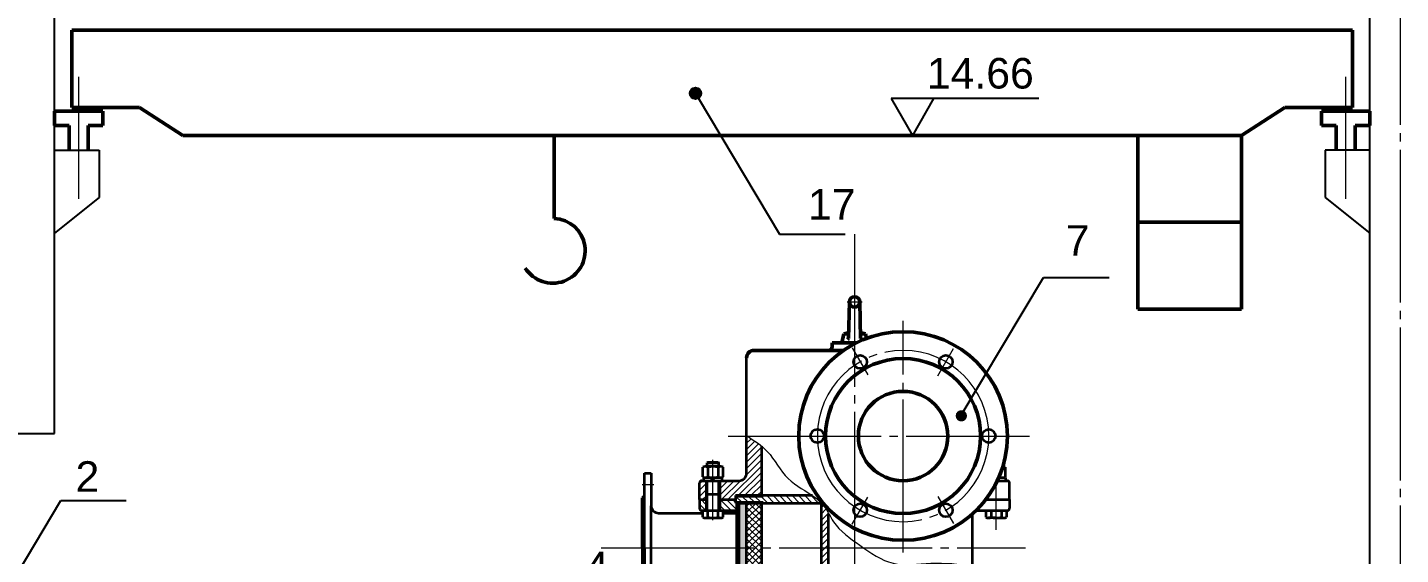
# Model space of a CAD drawing. Header units: millimetres. Extents: x 2139 to 2733, y 1509 to 1929.
# Drawn here: x 2305.4 to 2404.2, y 1805.3 to 1843.2 of the extents above; entities that cross this region are included whole.
import ezdxf

# ---------------------------------------------------------------- set-up
doc = ezdxf.new("R2010")
doc.units = ezdxf.units.MM
doc.linetypes.add('JIS_08_11', pattern=[12.8, 11, -0.6, 0.6, -0.6])
doc.linetypes.add('点画线', pattern=[18, 12, -2, 2, -2])
for name, color, linetype, lineweight in [('EB0', 7, 'Continuous', 35), ('中心线', 7, 'JIS_08_11', 9), ('设备', 7, 'Continuous', 50)]:
    doc.layers.add(name, color=color, linetype=linetype, lineweight=lineweight)
doc.layers.add('厂房', color=7, linetype='Continuous')
doc.layers.add('标注', color=7, linetype='Continuous')
doc.styles.get("Standard").update_dxf_attribs({"font": 'arial.ttf'})
pattern_1 = [(45, (2399.63306, 1786.21686), (-0.2274055, 0.2274055), [])]
pattern_2 = [(315, (2399.63306, 1786.21686), (0.2274055, 0.2274055), [])]
pattern_3 = [(45, (2399.633057, 1786.216865), (-0.037900923, 0.037900923), [])]

# ---------------------------------------------------------------- blocks, each defined once
blk = doc.blocks.new('*U21')
at = {"layer": '中心线', "color": 0, "transparency": 16777216}
blk.add_line((0, -53.867), (0, 53.867), dxfattribs=at)
blk = doc.blocks.new('*U36')
at = {"layer": '厂房', "color": 0, "linetype": 'JIS_08_11', "lineweight": 9, "transparency": 16777216}
blk.add_line((0, -4.395), (0, 4.395), dxfattribs=at)
blk = doc.blocks.new('*U37')
at = {"layer": '厂房', "color": 0, "linetype": 'JIS_08_11', "lineweight": 9, "transparency": 16777216}
blk.add_line((0, -4.395), (0, 4.395), dxfattribs=at)
blk = doc.blocks.new('*X4')
at = {"layer": 'EB0', "color": 0, "linetype": 'Continuous', "lineweight": 18}
for p, q in [((-854.1, 429.9), (-847, 422.7)), ((-828.7, 429.9), (-813.7, 414.9)), ((-820.2, 429.9), (-806, 415.7)), ((-811.7, 429.9), (-808, 426.1)), ((-856, 423.2), (-847.6, 414.9)), ((-829, 421.7), (-822.1, 414.9))]:
    blk.add_line(p, q, dxfattribs=at)
blk = doc.blocks.new('*X16')
at = {"layer": 'EB0', "color": 0, "linetype": 'Continuous', "lineweight": 18}
for p, q in [((-793, 505.3), (-786.9, 511.3)), ((-793, 496.8), (-781.8, 508)), ((-793, 488.3), (-776.8, 504.5)), ((-793, 479.8), (-772.5, 500.3)), ((-792.9, 513.8), (-792.2, 514.5)), ((-793.2, 462.6), (-772.5, 483.4)), ((-793, 471.3), (-772.5, 491.8)), ((-817.5, 429.9), (-772.5, 474.9)), ((-804, 434.9), (-772.5, 466.4)), ((-856, 450.8), (-851.9, 454.9)), ((-856, 442.3), (-847, 451.3)), ((-856, 433.8), (-847, 442.8)), ((-829, 435.3), (-809.5, 454.9)), ((-829, 443.8), (-817.9, 454.9)), ((-829, 452.3), (-826.6, 454.7)), ((-826, 429.9), (-800.7, 455.1)), ((-795.5, 434.9), (-772.5, 457.9)), ((-787, 434.9), (-772.5, 449.4)), ((-851.4, 429.9), (-847, 434.3)), ((-809, 429.9), (-808, 430.9)), ((-778.5, 434.9), (-772.5, 440.9))]:
    blk.add_line(p, q, dxfattribs=at)
blk = doc.blocks.new('*U41')
at = {"layer": '中心线', "color": 0, "transparency": 16777216}
blk.add_line((0, 24.835), (0, -45.413), dxfattribs=at)

msp = doc.modelspace()

# ---------------------------------------------------------------- hatches: boundary and pattern name
at = {"layer": '标注', "lineweight": -3, "true_color": 0x000000}
for points in [[(2353.871, 1838.475, -1), (2353.052, 1838.475, -1)], [(2372.985, 1815.267, 1), (2372.167, 1815.267, 1)]]:
    msp.add_hatch(color=18, dxfattribs=at).paths.add_polyline_path(points)
at = {"layer": '设备', "linetype": 'Continuous', "lineweight": 18, "true_color": 0x000000}
h = msp.add_hatch(dxfattribs=at)
h.set_pattern_fill('无图案', color=18, scale=0.3216, angle=315, style=0, pattern_type=0)
h.set_pattern_definition(pattern_2)
edge = h.paths.add_edge_path(flags=0)
edge.add_line((2356.326, 1809.257), (2356.326, 1809.313))
edge.add_line((2356.326, 1809.057), (2356.326, 1809.257))
edge.add_line((2356.326, 1809.043), (2356.326, 1809.057))
edge.add_line((2358.229, 1809.043), (2356.326, 1809.043))
edge.add_line((2358.229, 1808.989), (2358.229, 1809.043))
edge.add_line((2362.03, 1808.989), (2358.229, 1808.989))
edge.add_line((2362.49, 1808.989), (2362.03, 1808.989))
edge.add_line((2362.49, 1809), (2362.49, 1808.989))
edge.add_spline(control_points=[(2361.87, 1809.525), (2361.935, 1809.479), (2362.154, 1809.318), (2362.358, 1809.138), (2362.49, 1809)], knot_values=[0, 0, 0, 0, 4.443747, 15.187524, 15.187524, 15.187524, 15.187524], weights=[1, 1, 1, 1, 1], degree=3, periodic=0)
edge.add_line((2358.229, 1809.525), (2361.87, 1809.525))
edge.add_line((2358.229, 1809.471), (2358.229, 1809.525))
edge.add_line((2356.326, 1809.471), (2358.229, 1809.471))
edge.add_line((2356.326, 1809.313), (2356.326, 1809.471))
h = msp.add_hatch(dxfattribs=at)
h.set_pattern_fill('无图案', color=18, scale=0.0536, angle=405, style=0, pattern_type=0)
h.set_pattern_definition(pattern_3)
edge = h.paths.add_edge_path(flags=0)
edge.add_line((2358.336, 1809.471), (2356.326, 1809.471))
edge.add_line((2358.336, 1809.525), (2358.336, 1809.471))
edge.add_line((2358.229, 1809.525), (2358.336, 1809.525))
edge.add_line((2357.903, 1809.525), (2358.229, 1809.525))
edge.add_line((2357.448, 1809.525), (2357.903, 1809.525))
edge.add_line((2356.994, 1809.525), (2357.448, 1809.525))
edge.add_line((2356.539, 1809.525), (2356.994, 1809.525))
edge.add_line((2356.326, 1809.525), (2356.539, 1809.525))
edge.add_line((2356.326, 1809.471), (2356.326, 1809.525))
h = msp.add_hatch(dxfattribs=at)
h.set_pattern_fill('无图案', color=18, scale=0.0536, angle=315, style=0, pattern_type=0)
h.set_pattern_definition([(315, (2399.633057, 1786.216865), (0.037900923, 0.037900923), [])])
edge = h.paths.add_edge_path(flags=0)
edge.add_line((2356.431, 1808.989), (2356.326, 1808.989))
edge.add_line((2356.594, 1808.989), (2356.431, 1808.989))
edge.add_line((2357.139, 1808.989), (2356.594, 1808.989))
edge.add_line((2358.229, 1808.989), (2357.139, 1808.989))
edge.add_line((2358.336, 1808.989), (2358.229, 1808.989))
edge.add_line((2358.336, 1809.043), (2358.336, 1808.989))
edge.add_line((2356.326, 1809.043), (2358.336, 1809.043))
edge.add_line((2356.326, 1808.989), (2356.326, 1809.043))
edge = h.paths.add_edge_path(flags=0)
edge.add_line((2358.336, 1809.471), (2356.326, 1809.471))
edge.add_line((2358.336, 1809.525), (2358.336, 1809.471))
edge.add_line((2358.229, 1809.525), (2358.336, 1809.525))
edge.add_line((2357.903, 1809.525), (2358.229, 1809.525))
edge.add_line((2357.448, 1809.525), (2357.903, 1809.525))
edge.add_line((2356.994, 1809.525), (2357.448, 1809.525))
edge.add_line((2356.539, 1809.525), (2356.994, 1809.525))
edge.add_line((2356.326, 1809.525), (2356.539, 1809.525))
edge.add_line((2356.326, 1809.471), (2356.326, 1809.525))
h = msp.add_hatch(dxfattribs=at)
h.set_pattern_fill('无图案', color=18, scale=0.0536, angle=405, style=0, pattern_type=0)
h.set_pattern_definition(pattern_3)
edge = h.paths.add_edge_path(flags=0)
edge.add_line((2356.431, 1808.989), (2356.326, 1808.989))
edge.add_line((2356.594, 1808.989), (2356.431, 1808.989))
edge.add_line((2357.139, 1808.989), (2356.594, 1808.989))
edge.add_line((2358.229, 1808.989), (2357.139, 1808.989))
edge.add_line((2358.336, 1808.989), (2358.229, 1808.989))
edge.add_line((2358.336, 1809.043), (2358.336, 1808.989))
edge.add_line((2356.326, 1809.043), (2358.336, 1809.043))
edge.add_line((2356.326, 1808.989), (2356.326, 1809.043))
h = msp.add_hatch(dxfattribs=at)
h.set_pattern_fill('无图案', color=18, scale=0.3216, angle=405, style=0, pattern_type=0)
h.set_pattern_definition(pattern_1)
edge = h.paths.add_edge_path(flags=0)
edge.add_line((2356.594, 1808.671), (2356.431, 1808.508))
edge.add_line((2356.594, 1808.701), (2356.594, 1808.671))
edge.add_line((2356.594, 1808.881), (2356.594, 1808.701))
edge.add_line((2356.594, 1808.989), (2356.594, 1808.881))
edge.add_line((2356.431, 1808.989), (2356.594, 1808.989))
edge.add_line((2356.431, 1808.508), (2356.431, 1808.989))
h = msp.add_hatch(dxfattribs=at)
h.set_pattern_fill('无图案', color=18, scale=0.3216, angle=405, style=0, pattern_type=0)
h.set_pattern_definition(pattern_1)
edge = h.paths.add_edge_path(flags=0)
edge.add_line((2356.431, 1800.145), (2356.431, 1803.281))
edge.add_line((2356.594, 1800.145), (2356.431, 1800.145))
edge.add_line((2356.594, 1805.773), (2356.594, 1800.145))
edge.add_line((2356.431, 1805.773), (2356.594, 1805.773))
edge.add_line((2356.431, 1803.281), (2356.431, 1805.773))
edge = h.paths.add_edge_path(flags=0)
edge.add_line((2356.431, 1805.773), (2356.431, 1808.265))
edge.add_line((2356.594, 1805.773), (2356.431, 1805.773))
edge.add_line((2356.594, 1808.989), (2356.594, 1805.773))
edge.add_line((2356.431, 1808.989), (2356.594, 1808.989))
edge.add_line((2356.431, 1808.497), (2356.431, 1808.989))
edge.add_line((2356.431, 1808.453), (2356.431, 1808.497))
edge.add_line((2356.431, 1808.265), (2356.431, 1808.453))
at = {"layer": '设备', "linetype": 'Continuous', "lineweight": 13, "true_color": 0x000000}
h = msp.add_hatch(dxfattribs=at)
h.set_pattern_fill('混凝土', color=18, scale=0.0536, angle=360, style=0, pattern_type=0)
h.set_pattern_definition([(45, (2399.63306, 1786.21686), (-0.09025157, 0.09025157), []), (45, (2399.72331, 1786.21686), (-0.09025157, 0.09025157), [0.0136144, -0.127635])])
edge = h.paths.add_edge_path(flags=0)
edge.add_line((2361.384, 1772.982), (2361.316, 1773.369))
edge.add_line((2361.452, 1772.596), (2361.384, 1772.982))
edge.add_line((2361.52, 1772.209), (2361.452, 1772.596))
edge.add_line((2361.588, 1771.822), (2361.52, 1772.209))
edge.add_line((2361.657, 1771.436), (2361.588, 1771.822))
edge.add_line((2361.725, 1771.049), (2361.657, 1771.436))
edge.add_line((2361.793, 1770.663), (2361.725, 1771.049))
edge.add_line((2361.861, 1770.276), (2361.793, 1770.663))
edge.add_line((2361.929, 1769.889), (2361.861, 1770.276))
edge.add_line((2361.997, 1769.503), (2361.929, 1769.889))
edge.add_line((2362.02, 1769.373), (2361.997, 1769.503))
edge.add_line((2362.664, 1768.811), (2362.02, 1769.373))
edge.add_line((2361.443, 1775.736), (2362.664, 1768.811))
edge.add_line((2360.842, 1776.056), (2361.443, 1775.736))
edge.add_line((2360.907, 1775.689), (2360.842, 1776.056))
edge.add_line((2360.975, 1775.302), (2360.907, 1775.689))
edge.add_line((2361.043, 1774.916), (2360.975, 1775.302))
edge.add_line((2361.111, 1774.529), (2361.043, 1774.916))
edge.add_line((2361.179, 1774.142), (2361.111, 1774.529))
edge.add_line((2361.248, 1773.756), (2361.179, 1774.142))
edge.add_line((2361.316, 1773.369), (2361.248, 1773.756))
edge = h.paths.add_edge_path(flags=0)
edge.add_line((2360.225, 1779.555), (2360.157, 1779.942))
edge.add_line((2360.293, 1779.169), (2360.225, 1779.555))
edge.add_line((2360.361, 1778.782), (2360.293, 1779.169))
edge.add_line((2360.429, 1778.395), (2360.361, 1778.782))
edge.add_line((2360.498, 1778.009), (2360.429, 1778.395))
edge.add_line((2360.566, 1777.622), (2360.498, 1778.009))
edge.add_line((2360.634, 1777.235), (2360.566, 1777.622))
edge.add_line((2360.702, 1776.849), (2360.634, 1777.235))
edge.add_line((2360.77, 1776.462), (2360.702, 1776.849))
edge.add_line((2360.839, 1776.075), (2360.77, 1776.462))
edge.add_line((2360.842, 1776.056), (2360.839, 1776.075))
edge.add_line((2361.443, 1775.736), (2360.842, 1776.056))
edge.add_line((2359.917, 1784.387), (2361.443, 1775.736))
edge.add_line((2359.373, 1784.387), (2359.917, 1784.387))
edge.add_line((2359.407, 1784.195), (2359.373, 1784.387))
edge.add_line((2359.475, 1783.808), (2359.407, 1784.195))
edge.add_line((2359.543, 1783.422), (2359.475, 1783.808))
edge.add_line((2359.611, 1783.035), (2359.543, 1783.422))
edge.add_line((2359.68, 1782.648), (2359.611, 1783.035))
edge.add_line((2359.748, 1782.262), (2359.68, 1782.648))
edge.add_line((2359.816, 1781.875), (2359.748, 1782.262))
edge.add_line((2359.884, 1781.488), (2359.816, 1781.875))
edge.add_line((2359.952, 1781.102), (2359.884, 1781.488))
edge.add_line((2360.02, 1780.715), (2359.952, 1781.102))
edge.add_line((2360.089, 1780.328), (2360.02, 1780.715))
edge.add_line((2360.157, 1779.942), (2360.089, 1780.328))
edge = h.paths.add_edge_path(flags=0)
edge.add_line((2358.452, 1789.608), (2358.384, 1789.994))
edge.add_line((2358.521, 1789.221), (2358.452, 1789.608))
edge.add_line((2358.589, 1788.834), (2358.521, 1789.221))
edge.add_line((2358.657, 1788.448), (2358.589, 1788.834))
edge.add_line((2358.725, 1788.061), (2358.657, 1788.448))
edge.add_line((2358.793, 1787.675), (2358.725, 1788.061))
edge.add_line((2358.861, 1787.288), (2358.793, 1787.675))
edge.add_line((2358.93, 1786.901), (2358.861, 1787.288))
edge.add_line((2358.998, 1786.515), (2358.93, 1786.901))
edge.add_line((2359.066, 1786.128), (2358.998, 1786.515))
edge.add_line((2359.134, 1785.741), (2359.066, 1786.128))
edge.add_line((2359.202, 1785.355), (2359.134, 1785.741))
edge.add_line((2359.271, 1784.968), (2359.202, 1785.355))
edge.add_line((2359.339, 1784.581), (2359.271, 1784.968))
edge.add_line((2359.373, 1784.387), (2359.339, 1784.581))
edge.add_line((2359.917, 1784.387), (2359.373, 1784.387))
edge.add_line((2358.312, 1793.489), (2359.917, 1784.387))
edge.add_line((2357.713, 1793.8), (2358.312, 1793.489))
edge.add_line((2357.771, 1793.474), (2357.713, 1793.8))
edge.add_line((2357.839, 1793.087), (2357.771, 1793.474))
edge.add_line((2357.907, 1792.701), (2357.839, 1793.087))
edge.add_line((2357.975, 1792.314), (2357.907, 1792.701))
edge.add_line((2358.043, 1791.928), (2357.975, 1792.314))
edge.add_line((2358.112, 1791.541), (2358.043, 1791.928))
edge.add_line((2358.18, 1791.154), (2358.112, 1791.541))
edge.add_line((2358.248, 1790.768), (2358.18, 1791.154))
edge.add_line((2358.316, 1790.381), (2358.248, 1790.768))
edge.add_line((2358.384, 1789.994), (2358.316, 1790.381))
edge = h.paths.add_edge_path(flags=0)
edge.add_line((2357.293, 1796.181), (2357.225, 1796.567))
edge.add_line((2357.362, 1795.794), (2357.293, 1796.181))
edge.add_line((2357.43, 1795.407), (2357.362, 1795.794))
edge.add_line((2357.498, 1795.021), (2357.43, 1795.407))
edge.add_line((2357.566, 1794.634), (2357.498, 1795.021))
edge.add_line((2357.634, 1794.247), (2357.566, 1794.634))
edge.add_line((2357.702, 1793.861), (2357.634, 1794.247))
edge.add_line((2357.713, 1793.8), (2357.702, 1793.861))
edge.add_line((2358.312, 1793.489), (2357.713, 1793.8))
edge.add_line((2357.139, 1800.145), (2358.312, 1793.489))
edge.add_line((2356.594, 1800.145), (2357.139, 1800.145))
edge.add_line((2356.612, 1800.047), (2356.594, 1800.145))
edge.add_line((2356.68, 1799.66), (2356.612, 1800.047))
edge.add_line((2356.748, 1799.274), (2356.68, 1799.66))
edge.add_line((2356.816, 1798.887), (2356.748, 1799.274))
edge.add_line((2356.884, 1798.5), (2356.816, 1798.887))
edge.add_line((2356.953, 1798.114), (2356.884, 1798.5))
edge.add_line((2357.021, 1797.727), (2356.953, 1798.114))
edge.add_line((2357.089, 1797.34), (2357.021, 1797.727))
edge.add_line((2357.157, 1796.954), (2357.089, 1797.34))
edge.add_line((2357.225, 1796.567), (2357.157, 1796.954))
edge = h.paths.add_edge_path(flags=0)
edge.add_line((2356.594, 1804.123), (2356.594, 1804.578))
edge.add_line((2356.594, 1803.668), (2356.594, 1804.123))
edge.add_line((2356.594, 1803.213), (2356.594, 1803.668))
edge.add_line((2356.594, 1802.758), (2356.594, 1803.213))
edge.add_line((2356.594, 1802.304), (2356.594, 1802.758))
edge.add_line((2356.594, 1801.849), (2356.594, 1802.304))
edge.add_line((2356.594, 1801.394), (2356.594, 1801.849))
edge.add_line((2356.594, 1800.939), (2356.594, 1801.394))
edge.add_line((2356.594, 1800.484), (2356.594, 1800.939))
edge.add_line((2356.594, 1800.145), (2356.594, 1800.484))
edge.add_line((2357.139, 1800.145), (2356.594, 1800.145))
edge.add_line((2357.139, 1805.773), (2357.139, 1800.145))
edge.add_line((2356.594, 1805.773), (2357.139, 1805.773))
edge.add_line((2356.594, 1805.487), (2356.594, 1805.773))
edge.add_line((2356.594, 1805.033), (2356.594, 1805.487))
edge.add_line((2356.594, 1804.578), (2356.594, 1805.033))
edge = h.paths.add_edge_path(flags=0)
edge.add_line((2356.594, 1806.397), (2356.594, 1806.852))
edge.add_line((2356.594, 1805.942), (2356.594, 1806.397))
edge.add_line((2356.594, 1805.773), (2356.594, 1805.942))
edge.add_line((2357.139, 1805.773), (2356.594, 1805.773))
edge.add_line((2357.139, 1808.989), (2357.139, 1805.773))
edge.add_line((2356.594, 1808.989), (2357.139, 1808.989))
edge.add_line((2356.594, 1808.671), (2356.594, 1808.989))
edge.add_line((2356.594, 1808.216), (2356.594, 1808.671))
edge.add_line((2356.594, 1807.761), (2356.594, 1808.216))
edge.add_line((2356.594, 1807.307), (2356.594, 1807.761))
edge.add_line((2356.594, 1806.852), (2356.594, 1807.307))
at = {"layer": '设备', "linetype": 'Continuous', "lineweight": 18, "true_color": 0x000000}
h = msp.add_hatch(dxfattribs=at)
h.set_pattern_fill('无图案', color=18, scale=0.3216, angle=405, style=0, pattern_type=0)
h.set_pattern_definition(pattern_1)
edge = h.paths.add_edge_path(flags=0)
edge.add_line((2362.664, 1768.811), (2361.443, 1775.736))
edge.add_line((2362.688, 1768.789), (2362.664, 1768.811))
edge.add_line((2362.938, 1768.789), (2362.688, 1768.789))
edge.add_line((2363.393, 1768.789), (2362.938, 1768.789))
edge.add_line((2363.616, 1768.789), (2363.393, 1768.789))
edge.add_line((2363.616, 1769.057), (2363.616, 1768.789))
edge.add_line((2363.616, 1769.593), (2363.616, 1769.057))
edge.add_line((2361.036, 1784.226), (2363.616, 1769.593))
edge.add_line((2361.007, 1784.387), (2361.036, 1784.226))
edge.add_line((2359.917, 1784.387), (2361.007, 1784.387))
edge.add_line((2361.443, 1775.736), (2359.917, 1784.387))
edge = h.paths.add_edge_path(flags=0)
edge.add_line((2361.007, 1784.387), (2359.917, 1784.387))
edge.add_line((2358.229, 1800.145), (2361.007, 1784.387))
edge.add_line((2357.139, 1800.145), (2358.229, 1800.145))
edge.add_line((2358.312, 1793.489), (2357.139, 1800.145))
edge.add_line((2359.917, 1784.387), (2358.312, 1793.489))
edge = h.paths.add_edge_path(flags=0)
edge.add_line((2358.229, 1800.145), (2357.139, 1800.145))
edge.add_line((2358.229, 1805.773), (2358.229, 1800.145))
edge.add_line((2357.139, 1805.773), (2358.229, 1805.773))
edge.add_line((2357.139, 1800.145), (2357.139, 1805.773))
edge = h.paths.add_edge_path(flags=0)
edge.add_line((2358.229, 1805.773), (2357.139, 1805.773))
edge.add_line((2358.229, 1808.989), (2358.229, 1805.773))
edge.add_line((2357.139, 1808.989), (2358.229, 1808.989))
edge.add_line((2357.139, 1805.773), (2357.139, 1808.989))
at = {"layer": '设备', "linetype": 'Continuous', "lineweight": 13, "true_color": 0x000000}
h = msp.add_hatch(dxfattribs=at)
h.set_pattern_fill('无图案', color=18, scale=0.3216, angle=315, style=0, pattern_type=0)
h.set_pattern_definition(pattern_2)
edge = h.paths.add_edge_path(flags=0)
edge.add_line((2362.664, 1768.811), (2361.443, 1775.736))
edge.add_line((2362.688, 1768.789), (2362.664, 1768.811))
edge.add_line((2362.938, 1768.789), (2362.688, 1768.789))
edge.add_line((2363.393, 1768.789), (2362.938, 1768.789))
edge.add_line((2363.616, 1768.789), (2363.393, 1768.789))
edge.add_line((2363.616, 1769.057), (2363.616, 1768.789))
edge.add_line((2363.616, 1769.593), (2363.616, 1769.057))
edge.add_line((2361.036, 1784.226), (2363.616, 1769.593))
edge.add_line((2361.007, 1784.387), (2361.036, 1784.226))
edge.add_line((2359.917, 1784.387), (2361.007, 1784.387))
edge.add_line((2361.443, 1775.736), (2359.917, 1784.387))
edge = h.paths.add_edge_path(flags=0)
edge.add_line((2359.917, 1784.387), (2358.312, 1793.489))
edge.add_line((2361.007, 1784.387), (2359.917, 1784.387))
edge.add_line((2358.229, 1800.145), (2361.007, 1784.387))
edge.add_line((2357.139, 1800.145), (2358.229, 1800.145))
edge.add_line((2358.312, 1793.489), (2357.139, 1800.145))
edge = h.paths.add_edge_path(flags=0)
edge.add_line((2358.229, 1800.145), (2357.139, 1800.145))
edge.add_line((2358.229, 1805.773), (2358.229, 1800.145))
edge.add_line((2357.139, 1805.773), (2358.229, 1805.773))
edge.add_line((2357.139, 1800.145), (2357.139, 1805.773))
edge = h.paths.add_edge_path(flags=0)
edge.add_line((2358.229, 1805.773), (2357.139, 1805.773))
edge.add_line((2358.229, 1808.989), (2358.229, 1805.773))
edge.add_line((2357.139, 1808.989), (2358.229, 1808.989))
edge.add_line((2357.139, 1805.773), (2357.139, 1808.989))
at = {"layer": '设备', "linetype": 'Continuous', "lineweight": 18, "true_color": 0x000000}
h = msp.add_hatch(dxfattribs=at)
h.set_pattern_fill('无图案', color=18, scale=0.3216, angle=405, style=0, pattern_type=0)
h.set_pattern_definition(pattern_1)
edge = h.paths.add_edge_path(flags=0)
edge.add_line((2363.026, 1805.773), (2362.49, 1805.773))
edge.add_line((2363.026, 1808.248), (2363.026, 1805.773))
edge.add_spline(control_points=[(2362.49, 1809), (2362.569, 1808.918), (2362.771, 1808.684), (2362.93, 1808.418), (2363.026, 1808.248)], knot_values=[0, 0, 0, 0, 6.395688, 17.279701, 17.279701, 17.279701, 17.279701], weights=[1, 1, 1, 1, 1], degree=3, periodic=0)
edge.add_line((2362.49, 1808.989), (2362.49, 1809))
edge.add_line((2362.49, 1808.56), (2362.49, 1808.989))
edge.add_line((2362.49, 1805.773), (2362.49, 1808.56))
edge.add_line((2363.026, 1800.145), (2362.49, 1800.145))
edge.add_line((2363.026, 1805.773), (2363.026, 1800.145))
edge.add_line((2362.49, 1805.773), (2363.026, 1805.773))
edge.add_line((2362.49, 1800.145), (2362.49, 1805.773))

# ---------------------------------------------------------------- linework, layer by layer
at = {"layer": '中心线', "color": 18, "linetype": 'JIS_08_11', "lineweight": 9, "true_color": 0x000000}
for p, q in [((2364.902, 1823.997), (2364.902, 1818.851)), ((2364.366, 1823.461), (2365.438, 1823.461)), ((2354.718, 1807.756), (2354.718, 1812.098)), ((2349.626, 1810.329), (2350.472, 1810.329)), ((2375.086, 1807.055), (2375.086, 1810.597)), ((2346.669, 1805.773), (2377.202, 1805.773))]:
    msp.add_line(p, q, dxfattribs=at)
at = {"layer": '中心线', "color": 18, "true_color": 0x000000}
for p, q in [((2368.386, 1805.439), (2368.386, 1822.101)), ((2355.811, 1813.813), (2377.483, 1813.813))]:
    msp.add_line(p, q, dxfattribs=at)
at = {"layer": '中心线', "color": 18, "linetype": '点画线', "lineweight": 9, "true_color": 0x000000}
for p, q in [((2364.726, 1820.154), (2365.847, 1818.212)), ((2370.893, 1818.154), (2372.024, 1820.113)), ((2364.726, 1807.473), (2365.847, 1809.414)), ((2370.893, 1809.472), (2372.024, 1807.513))]:
    msp.add_line(p, q, dxfattribs=at)
at = {"layer": '中心线', "color": 18, "linetype": 'JIS_08_11', "true_color": 0x000000}
for start, end in [(0, 179.54163), (180.45837, 0)]:
    msp.add_arc((2368.386, 1813.813), 6.164, start, end, dxfattribs=at)
at = {"layer": '厂房', "color": 18, "lineweight": -3, "true_color": 0x000000}
for p, q in [((2307.36, 1813.999), (2307.36, 1850.849)), ((2401.96, 1750.896), (2401.96, 1850.849)), ((2307.36, 1834.378), (2310.584, 1834.378)), ((2310.584, 1834.378), (2310.584, 1830.976)), ((2401.96, 1834.378), (2398.737, 1834.378)), ((2398.737, 1834.378), (2398.737, 1830.976)), ((2310.584, 1830.976), (2307.36, 1828.416)), ((2398.737, 1830.976), (2401.96, 1828.416)), ((2288.66, 1813.999), (2307.36, 1813.999))]:
    msp.add_line(p, q, dxfattribs=at)
at = {"layer": '标注', "color": 18, "lineweight": -3, "true_color": 0x000000}
for p, q in [((2353.661, 1838.141), (2359.504, 1828.348)), ((2378.144, 1838.094), (2367.531, 1838.094)), ((2367.531, 1838.094), (2369.058, 1835.449)), ((2370.585, 1838.094), (2369.058, 1835.449)), ((2370.885, 1835.449), (2359.574, 1835.449)), ((2366.687, 1835.449), (2368.057, 1835.449)), ((2359.504, 1828.348), (2364.217, 1828.348)), ((2372.646, 1815.437), (2378.49, 1825.231)), ((2378.49, 1825.231), (2383.203, 1825.231)), ((2301.968, 1799.375), (2307.812, 1809.168)), ((2307.812, 1809.168), (2312.524, 1809.168))]:
    msp.add_line(p, q, dxfattribs=at)
msp.add_circle((2353.461, 1838.475), 0.409, dxfattribs=at)
msp.add_point((2353.661, 1838.141), dxfattribs=at)
msp.add_point((2353.661, 1838.141), dxfattribs=at)
msp.add_point((2353.661, 1838.141), dxfattribs=at)
msp.add_point((2353.661, 1838.141), dxfattribs=at)
at = {"layer": '设备', "color": 18, "lineweight": 50, "true_color": 0x000000}
for p, q in [((2308.613, 1837.459), (2308.613, 1843.014)), ((2308.613, 1843.014), (2354.66, 1843.014)), ((2400.708, 1843.014), (2354.66, 1843.014)), ((2400.708, 1837.459), (2400.708, 1843.014)), ((2307.36, 1836.168), (2307.36, 1837.189)), ((2307.36, 1837.189), (2309.104, 1837.189)), ((2308.613, 1837.459), (2313.471, 1837.459)), ((2310.847, 1837.189), (2309.104, 1837.189)), ((2310.847, 1836.168), (2310.847, 1837.189)), ((2313.471, 1837.459), (2316.604, 1835.449)), ((2395.85, 1837.459), (2392.717, 1835.449)), ((2400.708, 1837.459), (2395.85, 1837.459)), ((2398.474, 1836.168), (2398.474, 1837.189)), ((2398.474, 1837.189), (2400.217, 1837.189)), ((2401.96, 1837.189), (2400.217, 1837.189)), ((2401.96, 1836.168), (2401.96, 1837.189)), ((2308.413, 1836.168), (2307.36, 1836.168)), ((2308.413, 1834.378), (2308.413, 1836.168)), ((2309.794, 1834.378), (2309.794, 1836.168)), ((2309.794, 1836.168), (2310.847, 1836.168)), ((2399.527, 1836.168), (2398.474, 1836.168)), ((2399.527, 1834.378), (2399.527, 1836.168)), ((2400.907, 1834.378), (2400.907, 1836.168)), ((2400.907, 1836.168), (2401.96, 1836.168)), ((2316.604, 1835.449), (2354.66, 1835.449)), ((2343.303, 1829.478), (2343.303, 1835.449)), ((2392.717, 1835.449), (2354.66, 1835.449)), ((2385.259, 1822.941), (2385.259, 1835.449)), ((2392.717, 1835.449), (2392.717, 1822.941)), ((2392.717, 1829.195), (2385.259, 1829.195)), ((2392.717, 1822.941), (2385.259, 1822.941))]:
    msp.add_line(p, q, dxfattribs=at)
at = {"layer": '设备', "color": 18, "true_color": 0x000000}
for p, q in [((2364.474, 1820.835), (2364.527, 1823.461)), ((2365.278, 1823.461), (2365.331, 1820.835)), ((2363.991, 1820.513), (2364.12, 1821.156)), ((2364.12, 1821.156), (2364.482, 1821.263)), ((2364.12, 1821.156), (2364.48, 1821.156)), ((2364.398, 1820.759), (2364.474, 1820.835)), ((2365.685, 1821.156), (2365.322, 1821.263)), ((2365.325, 1821.156), (2365.685, 1821.156)), ((2365.331, 1820.835), (2365.407, 1820.759)), ((2365.749, 1820.838), (2365.685, 1821.156)), ((2357.666, 1819.977), (2364.107, 1819.977)), ((2364.902, 1820.513), (2363.294, 1820.513)), ((2363.294, 1820.513), (2363.294, 1820.245)), ((2363.294, 1820.513), (2365.007, 1820.513)), ((2365.007, 1820.513), (2363.991, 1820.513)), ((2358.336, 1809.471), (2358.336, 1809.525)), ((2358.336, 1808.989), (2358.336, 1809.043))]:
    msp.add_line(p, q, dxfattribs=at)
at = {"layer": '设备', "color": 18, "linetype": 'Continuous', "lineweight": 18, "true_color": 0x000000}
for p, q in [((2363.071, 1819.977), (2363.132, 1819.977)), ((2354.354, 1811.621), (2354.354, 1811.937)), ((2355.083, 1811.621), (2355.083, 1811.937)), ((2354.354, 1809.632), (2354.354, 1810.597)), ((2355.083, 1809.632), (2355.083, 1810.597)), ((2354.354, 1809.632), (2354.29, 1809.364)), ((2355.083, 1809.632), (2355.147, 1809.364))]:
    msp.add_line(p, q, dxfattribs=at)
at = {"layer": '设备', "color": 18, "linetype": 'Continuous', "lineweight": 35, "true_color": 0x000000}
for p, q in [((2357.13, 1811.133), (2357.13, 1819.441)), ((2358.229, 1809.525), (2358.229, 1813.077)), ((2354.354, 1811.937), (2354.29, 1811.873)), ((2354.354, 1811.937), (2355.083, 1811.937)), ((2355.083, 1811.937), (2355.147, 1811.873)), ((2349.787, 1805.773), (2349.787, 1811.133)), ((2349.787, 1811.133), (2350.27, 1811.133)), ((2350.27, 1811.133), (2350.27, 1808.801)), ((2353.976, 1810.872), (2353.976, 1811.566)), ((2355.275, 1811.621), (2354.161, 1811.621)), ((2354.29, 1811.873), (2355.147, 1811.873)), ((2354.29, 1811.621), (2354.29, 1811.873)), ((2354.347, 1811.566), (2354.347, 1810.872)), ((2355.09, 1811.566), (2355.09, 1810.872)), ((2355.147, 1811.621), (2355.147, 1811.873)), ((2355.461, 1810.872), (2355.461, 1811.566)), ((2375.73, 1811.566), (2375.73, 1810.872)), ((2353.754, 1809.257), (2353.754, 1810.436)), ((2353.914, 1810.597), (2356.594, 1810.597)), ((2354.048, 1810.817), (2355.388, 1810.817)), ((2354.048, 1810.597), (2354.048, 1810.817)), ((2354.236, 1810.597), (2354.236, 1808.453)), ((2354.29, 1808.453), (2354.29, 1810.597)), ((2354.662, 1810.597), (2354.603, 1810.817)), ((2354.768, 1810.626), (2354.716, 1810.817)), ((2354.775, 1810.597), (2354.768, 1810.626)), ((2355.147, 1808.453), (2355.147, 1810.597)), ((2355.201, 1810.597), (2355.201, 1808.453)), ((2355.388, 1810.597), (2355.388, 1810.817)), ((2375.166, 1810.597), (2375.89, 1810.597)), ((2375.266, 1810.817), (2375.756, 1810.817)), ((2375.756, 1810.817), (2375.756, 1810.597)), ((2376.051, 1809.257), (2376.051, 1810.436)), ((2349.787, 1809.525), (2349.626, 1809.364)), ((2349.626, 1805.773), (2349.626, 1809.364)), ((2353.754, 1809.257), (2353.754, 1808.614)), ((2353.754, 1809.257), (2354.29, 1809.257)), ((2354.29, 1809.632), (2355.147, 1809.632)), ((2355.147, 1809.257), (2356.326, 1809.257)), ((2356.326, 1809.525), (2356.326, 1808.989)), ((2361.87, 1809.525), (2356.326, 1809.525)), ((2358.336, 1809.471), (2356.326, 1809.471)), ((2356.326, 1809.043), (2358.336, 1809.043)), ((2356.326, 1808.989), (2362.49, 1808.989)), ((2356.431, 1800.145), (2356.431, 1808.989)), ((2356.594, 1800.145), (2356.594, 1808.989)), ((2357.139, 1800.145), (2357.139, 1808.989)), ((2358.229, 1800.145), (2358.229, 1808.989)), ((2362.49, 1809), (2362.49, 1800.145)), ((2374.349, 1809.257), (2376.051, 1809.257)), ((2376.051, 1809.257), (2376.051, 1808.614)), ((2350.27, 1805.773), (2350.27, 1808.801)), ((2350.27, 1802.745), (2350.27, 1808.265)), ((2350.806, 1808.265), (2353.976, 1808.265)), ((2353.914, 1808.453), (2356.431, 1808.453)), ((2353.976, 1807.972), (2353.976, 1808.453)), ((2354.347, 1807.972), (2354.347, 1808.453)), ((2355.09, 1807.972), (2355.09, 1808.453)), ((2355.461, 1807.972), (2355.461, 1808.453)), ((2355.461, 1808.265), (2356.431, 1808.265)), ((2363.026, 1800.145), (2363.026, 1808.248)), ((2364.902, 1808.185), (2364.904, 1808.185)), ((2373.374, 1800.145), (2373.374, 1808.206)), ((2373.638, 1808.453), (2375.89, 1808.453)), ((2374.344, 1808.453), (2374.344, 1807.972)), ((2374.715, 1808.453), (2374.715, 1807.972)), ((2375.458, 1808.453), (2375.458, 1807.972)), ((2375.829, 1808.453), (2375.829, 1807.972)), ((2354.161, 1807.917), (2355.275, 1807.917)), ((2375.086, 1807.917), (2374.529, 1807.917)), ((2375.086, 1807.917), (2375.643, 1807.917)), ((2349.626, 1805.773), (2349.626, 1802.182)), ((2349.787, 1805.773), (2349.787, 1800.413))]:
    msp.add_line(p, q, dxfattribs=at)
at = {"layer": '设备', "color": 18, "true_color": 0x000000}
for radius in [7.504, 5.576, 3.216]:
    msp.add_circle((2368.386, 1813.813), radius, dxfattribs=at)
at = {"layer": '设备', "color": 18, "linetype": 'Continuous', "lineweight": 35, "true_color": 0x000000}
for centre in [(2365.304, 1819.151), (2371.468, 1819.151), (2362.222, 1813.813), (2374.55, 1813.813), (2365.304, 1808.475), (2371.468, 1808.475)]:
    msp.add_circle(centre, 0.482, dxfattribs=at)
at = {"layer": '设备', "color": 18, "lineweight": 50, "true_color": 0x000000}
msp.add_arc((2343.19, 1827.146), 2.334, 212.31894, 87.214, dxfattribs=at)
at = {"layer": '设备', "color": 18, "true_color": 0x000000}
for centre, radius, start, end in [((2364.902, 1823.461), 0.375, 0, 180), ((2364.902, 1823.461), 0.375, 180, 0), ((2357.666, 1819.441), 0.536, 90, 180), ((2363.026, 1820.245), 0.268, 270, 360)]:
    msp.add_arc(centre, radius, start, end, dxfattribs=at)
at = {"layer": '设备', "color": 18, "linetype": 'Continuous', "lineweight": 35, "true_color": 0x000000}
for centre, radius, start, end in [((2368.386, 1813.813), 7.504, 0, 180), ((2368.386, 1813.813), 5.574, 0, 180), ((2368.386, 1813.813), 3.216, 0, 180), ((2354.161, 1811.279), 0.342, 57.13277, 122.86723), ((2354.718, 1810.334), 1.286, 73.22135, 106.77865), ((2355.275, 1811.279), 0.342, 57.13277, 122.86723), ((2356.594, 1811.133), 0.536, 270, 0), ((2375.408, 1810.649), 0.972, 70.67607, 81.03985), ((2353.914, 1810.436), 0.161, 90, 180), ((2354.161, 1811.159), 0.342, 237.13277, 302.86723), ((2354.718, 1812.103), 1.286, 253.22135, 286.77865), ((2355.275, 1811.159), 0.342, 237.13277, 302.86723), ((2375.408, 1811.789), 0.972, 261.86537, 289.32393), ((2375.89, 1810.436), 0.161, 0, 90), ((2350.806, 1808.801), 0.536, 180, 270), ((2353.914, 1808.614), 0.161, 180, 270), ((2354.161, 1808.259), 0.342, 237.13277, 302.86723), ((2354.718, 1809.203), 1.286, 253.22135, 286.77865), ((2355.275, 1808.259), 0.342, 237.13277, 302.86723), ((2374.529, 1808.259), 0.342, 237.11554, 302.88446), ((2375.086, 1809.203), 1.286, 253.22028, 270), ((2375.086, 1809.203), 1.286, 270, 286.77972), ((2375.643, 1808.259), 0.342, 237.11554, 302.88446), ((2375.89, 1808.614), 0.161, 270, 0)]:
    msp.add_arc(centre, radius, start, end, dxfattribs=at)
at = {"layer": '设备', "color": 18, "linetype": 'Continuous', "lineweight": 18, "true_color": 0x000000}
msp.add_open_spline([(2357.136, 1813.813), (2357.669, 1813.505), (2358.907, 1812.703), (2359.892, 1810.557), (2361.721, 1809.744), (2362.844, 1808.687), (2363.496, 1807.199), (2365.325, 1805.934), (2367.584, 1804.297), (2370.502, 1804.795), (2372.389, 1804.598), (2373.374, 1804.476)], degree=3, knots=[0, 0, 0, 0, 2227.222767, 5198.407721, 8064.856395, 9167.49617, 10710.366409, 13786.969563, 17046.559129, 20338.32114, 23933.623369, 23933.623369, 23933.623369, 23933.623369], dxfattribs=at)
msp.add_open_spline([(2361.054, 1812.217), (2361.043, 1812.225), (2361.032, 1812.233), (2361.021, 1812.24)], degree=3, dxfattribs=at)

# ---------------------------------------------------------------- block references
at = {"layer": '中心线'}
for name, p in [('*U21', (2404.16, 1800.482)), ('*U41', (2364.902, 1803.513))]:
    msp.add_blockref(name, p, dxfattribs=at)
at = {"layer": '厂房', "linetype": 'JIS_08_11', "lineweight": 9}
for name, p in [('*U36', (2309.104, 1835.273)), ('*U37', (2400.217, 1835.273))]:
    msp.add_blockref(name, p, dxfattribs=at)
at = {"layer": '厂房', "color": 18, "linetype": 'Continuous', "lineweight": 18, "true_color": 0x000000, "xscale": 0.05360000000000001, "yscale": 0.05360000000000001, "zscale": 0.05360000000000001}
for name in ['*X16', '*X4']:
    msp.add_blockref(name, (2399.633, 1786.217), dxfattribs=at)

# ---------------------------------------------------------------- texts
at = {"layer": '标注', "color": 18, "lineweight": -3, "true_color": 0x000000}
for s, insert, char_height, width, attachment_point in [('14.66', (2370.097, 1841.02), 2.2, 15.25652, 1), (' 17', (2360.692, 1829.381), 2.2, 5.08137, 7), (' {\\H1.6x;7}', (2379.556, 1828.987), 1.375, 4.26681, 1), ('2', (2308.877, 1811.998), 2.2, 4.26681, 1), (' {\\H1.6x;4}', (2344.965, 1805.487), 1.375, 4.26681, 1)]:
    msp.add_mtext(s, dxfattribs=dict(at, insert=insert, char_height=char_height, width=width, attachment_point=attachment_point))

doc.saveas('drawing.dxf')
